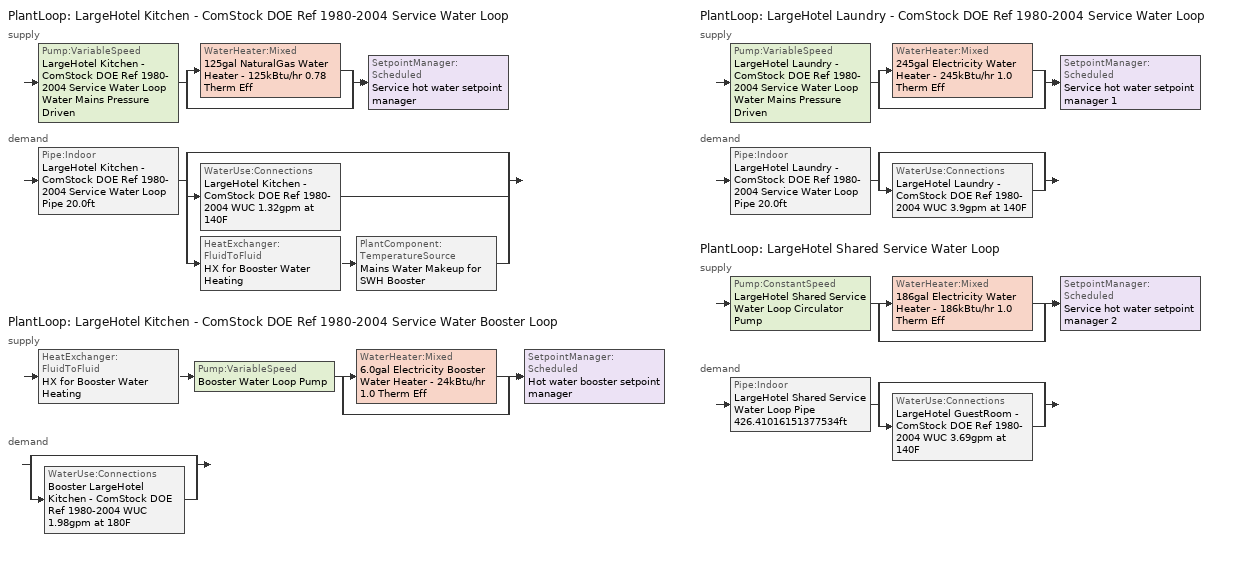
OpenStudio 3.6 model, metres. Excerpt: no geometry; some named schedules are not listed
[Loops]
PlantLoop 'LargeHotel Kitchen - ComStock DOE Ref 1980-2004 Service Water Loop'
 supply: Pump:VariableSpeed 'LargeHotel Kitchen - ComStock DOE Ref 1980-2004 Service Water Loop Water Mains Pressure Driven' > split
  | WaterHeater:Mixed '125gal NaturalGas Water Heater - 125kBtu/hr 0.78 Therm Eff'
  | bypass
  join > SetpointManager:Scheduled 'Service hot water setpoint manager'
 demand: Pipe:Indoor 'LargeHotel Kitchen - ComStock DOE Ref 1980-2004 Service Water Loop Pipe 20.0ft' > split
  | bypass
  | WaterUse:Connections 'LargeHotel Kitchen - ComStock DOE Ref 1980-2004 WUC 1.32gpm at 140F'
  | HeatExchanger:FluidToFluid 'HX for Booster Water Heating' > PlantComponent:TemperatureSource 'Mains Water Makeup for SWH Booster'
PlantLoop 'LargeHotel Kitchen - ComStock DOE Ref 1980-2004 Service Water Booster Loop'
 supply: HeatExchanger:FluidToFluid 'HX for Booster Water Heating' > Pump:VariableSpeed 'Booster Water Loop Pump' > split
  | WaterHeater:Mixed '6.0gal Electricity Booster Water Heater - 24kBtu/hr 1.0 Therm Eff'
  | bypass
  join > SetpointManager:Scheduled 'Hot water booster setpoint manager'
 demand: split
  | bypass
  | WaterUse:Connections 'Booster LargeHotel Kitchen - ComStock DOE Ref 1980-2004 WUC 1.98gpm at 180F'
PlantLoop 'LargeHotel Laundry - ComStock DOE Ref 1980-2004 Service Water Loop'
 supply: Pump:VariableSpeed 'LargeHotel Laundry - ComStock DOE Ref 1980-2004 Service Water Loop Water Mains Pressure Driven' > split
  | WaterHeater:Mixed '245gal Electricity Water Heater - 245kBtu/hr 1.0 Therm Eff'
  | bypass
  join > SetpointManager:Scheduled 'Service hot water setpoint manager 1'
 demand: Pipe:Indoor 'LargeHotel Laundry - ComStock DOE Ref 1980-2004 Service Water Loop Pipe 20.0ft' > split
  | bypass
  | WaterUse:Connections 'LargeHotel Laundry - ComStock DOE Ref 1980-2004 WUC 3.9gpm at 140F'
PlantLoop 'LargeHotel Shared Service Water Loop'
 supply: Pump:ConstantSpeed 'LargeHotel Shared Service Water Loop Circulator Pump' > split
  | WaterHeater:Mixed '186gal Electricity Water Heater - 186kBtu/hr 1.0 Therm Eff'
  | bypass
  join > SetpointManager:Scheduled 'Service hot water setpoint manager 2'
 demand: Pipe:Indoor 'LargeHotel Shared Service Water Loop Pipe 426.41016151377534ft' > split
  | bypass
  | WaterUse:Connections 'LargeHotel GuestRoom - ComStock DOE Ref 1980-2004 WUC 3.69gpm at 140F'
[Construction]
Uninsulated copper pipe 0.75in type L: Copper pipe 0.75in type L
Uninsulated copper pipe 0.75in type L 1: Copper pipe 0.75in type L 1
Uninsulated copper pipe 0.75in type L 2: Copper pipe 0.75in type L 2
[Material] Roughness=Smooth; Thickness {m}=0.001143; Conductivity {W/m-K}=386; Density {kg/m3}=8906.27; Specific Heat {J/kg-K}=385.1856; Thermal Absorptance=0.9; Solar Absorptance=0.7; Visible Absorptance=0.7
Copper pipe 0.75in type L; Copper pipe 0.75in type L 1; Copper pipe 0.75in type L 2
[Sizing:Zone] Zone Cooling Design Supply Air Temperature Input Method=SupplyAirTemperature; Zone Cooling Design Supply Air Temperature {C}=13.8889; Zone Cooling Design Supply Air Temperature Difference {deltaC}=11.11; Zone Heating Design Supply Air Temperature Input Method=SupplyAirTemperature; Zone Heating Design Supply Air Temperature {C}=50; Zone Heating Design Supply Air Temperature Difference {deltaC}=11.11; Zone Cooling Design Supply Air Humidity Ratio {kg-H2O/kg-air}=0.008; Zone Heating Design Supply Air Humidity Ratio {kg-H2O/kg-air}=0.008; Cooling Design Air Flow Method=DesignDay; Heating Design Air Flow Method=DesignDay; Account for Dedicated Outdoor Air System=No; Dedicated Outdoor Air System Control Strategy=NeutralSupplyAir; Dedicated Outdoor Air Low Setpoint Temperature for Design {C}=autosize; Dedicated Outdoor Air High Setpoint Temperature for Design {C}=autosize; Zone Load Sizing Method=Sensible Load Only No Latent Load; Zone Latent Cooling Design Supply Air Humidity Ratio Input Method=HumidityRatioDifference; Zone Cooling Design Supply Air Humidity Ratio Difference {kgWater/kgDryAir}=0.005; Zone Latent Heating Design Supply Air Humidity Ratio Input Method=HumidityRatioDifference; Zone Humidification Design Supply Air Humidity Ratio Difference {kgWater/kgDryAir}=0.005
Zone LargeHotel Banquet A end_a - Story Ground; Zone LargeHotel Banquet B end_a - Story Ground; Zone LargeHotel Banquet C end_a - Story Ground; Zone LargeHotel Banquet A  - Story Ground; Zone LargeHotel Banquet B  - Story Ground; Zone LargeHotel Banquet C  - Story Ground; Zone LargeHotel Laundry A  - Story Ground; Zone LargeHotel Laundry B  - Story Ground; Zone LargeHotel Laundry C  - Story Ground; Zone LargeHotel Storage A  - Story Ground; Zone LargeHotel Storage B  - Story Ground; Zone LargeHotel Storage C  - Story Ground; Zone LargeHotel Kitchen A  - Story Ground; Zone LargeHotel Kitchen B  - Story Ground; Zone LargeHotel Kitchen C  - Story Ground; Zone LargeHotel Retail A  - Story Ground; Zone LargeHotel Retail B  - Story Ground; Zone LargeHotel Retail C  - Story Ground; Zone LargeHotel Mechanical A  - Story Ground; Zone LargeHotel Mechanical B  - Story Ground; Zone LargeHotel Mechanical C  - Story Ground; Zone LargeHotel Cafe A  - Story Ground; Zone LargeHotel Cafe B  - Story Ground; Zone LargeHotel Cafe C  - Story Ground; Zone LargeHotel Lobby A  - Story Ground; Zone LargeHotel Lobby B  - Story Ground; Zone LargeHotel Lobby C  - Story Ground; Zone LargeHotel Lobby A end_b - Story Ground; Zone LargeHotel Lobby B end_b - Story Ground; Zone LargeHotel Lobby C end_b - Story Ground; Zone LargeHotel GuestRoom A end_a - Story Mid; Zone LargeHotel Corridor B end_a - Story Mid; Zone LargeHotel GuestRoom C end_a - Story Mid; Zone LargeHotel GuestRoom A  - Story Mid; Zone LargeHotel Corridor B  - Story Mid; Zone LargeHotel GuestRoom C  - Story Mid; Zone LargeHotel Lobby A  - Story Mid; Zone LargeHotel Lobby B  - Story Mid; Zone LargeHotel Lobby C  - Story Mid; Zone LargeHotel Lobby A end_b - Story Mid; Zone LargeHotel Lobby B end_b - Story Mid; Zone LargeHotel Lobby C end_b - Story Mid; Zone LargeHotel GuestRoom A end_a - Story Mid2; Zone LargeHotel Corridor B end_a - Story Mid2; Zone LargeHotel GuestRoom C end_a - Story Mid2; Zone LargeHotel GuestRoom A  - Story Mid2; Zone LargeHotel Corridor B  - Story Mid2; Zone LargeHotel GuestRoom C  - Story Mid2; Zone LargeHotel GuestRoom A end_b - Story Mid2; Zone LargeHotel Corridor B end_b - Story Mid2; Zone LargeHotel GuestRoom C end_b - Story Mid2; Zone LargeHotel GuestRoom A end_a - Story Mid3; Zone LargeHotel Corridor B end_a - Story Mid3; Zone LargeHotel GuestRoom C end_a - Story Mid3; Zone LargeHotel GuestRoom A  - Story Mid3; Zone LargeHotel Corridor B  - Story Mid3; Zone LargeHotel GuestRoom C  - Story Mid3; Zone LargeHotel GuestRoom A end_b - Story Mid3; Zone LargeHotel Corridor B end_b - Story Mid3; Zone LargeHotel GuestRoom C end_b - Story Mid3; Zone LargeHotel GuestRoom A end_a - Story Top; Zone LargeHotel Corridor B end_a - Story Top; Zone LargeHotel GuestRoom C end_a - Story Top; Zone LargeHotel GuestRoom A  - Story Top; Zone LargeHotel Corridor B  - Story Top; Zone LargeHotel GuestRoom C  - Story Top; Zone LargeHotel GuestRoom A end_b - Story Top; Zone LargeHotel Corridor B end_b - Story Top; Zone LargeHotel GuestRoom C end_b - Story Top
[Zone equipment]
Zone LargeHotel Banquet A end_a - Story Ground: Zone LargeHotel Banquet A end_a - Story Ground PTAC
Zone LargeHotel Banquet B end_a - Story Ground: Zone LargeHotel Banquet B end_a - Story Ground PTAC
Zone LargeHotel Banquet C end_a - Story Ground: Zone LargeHotel Banquet C end_a - Story Ground PTAC
Zone LargeHotel Banquet A  - Story Ground: Zone LargeHotel Banquet A  - Story Ground PTAC
Zone LargeHotel Banquet B  - Story Ground: Zone LargeHotel Banquet B  - Story Ground PTAC
Zone LargeHotel Banquet C  - Story Ground: Zone LargeHotel Banquet C  - Story Ground PTAC
Zone LargeHotel Laundry A  - Story Ground: Zone LargeHotel Laundry A  - Story Ground PTAC
Zone LargeHotel Laundry B  - Story Ground: Zone LargeHotel Laundry B  - Story Ground PTAC
Zone LargeHotel Laundry C  - Story Ground: Zone LargeHotel Laundry C  - Story Ground PTAC
Zone LargeHotel Storage A  - Story Ground: Zone LargeHotel Storage A  - Story Ground PTAC
Zone LargeHotel Storage B  - Story Ground: Zone LargeHotel Storage B  - Story Ground PTAC
Zone LargeHotel Storage C  - Story Ground: Zone LargeHotel Storage C  - Story Ground PTAC
Zone LargeHotel Kitchen A  - Story Ground: Zone LargeHotel Kitchen A  - Story Ground Exhaust Fan, Zone LargeHotel Kitchen A  - Story Ground PTAC
Zone LargeHotel Kitchen B  - Story Ground: Zone LargeHotel Kitchen B  - Story Ground Exhaust Fan, Zone LargeHotel Kitchen B  - Story Ground PTAC
Zone LargeHotel Kitchen C  - Story Ground: Zone LargeHotel Kitchen C  - Story Ground Exhaust Fan, Zone LargeHotel Kitchen C  - Story Ground PTAC
Zone LargeHotel Retail A  - Story Ground: Zone LargeHotel Retail A  - Story Ground PTAC
Zone LargeHotel Retail B  - Story Ground: Zone LargeHotel Retail B  - Story Ground PTAC
Zone LargeHotel Retail C  - Story Ground: Zone LargeHotel Retail C  - Story Ground PTAC
Zone LargeHotel Mechanical A  - Story Ground: Zone LargeHotel Mechanical A  - Story Ground PTAC
Zone LargeHotel Mechanical B  - Story Ground: Zone LargeHotel Mechanical B  - Story Ground PTAC
Zone LargeHotel Mechanical C  - Story Ground: Zone LargeHotel Mechanical C  - Story Ground PTAC
Zone LargeHotel Cafe A  - Story Ground: Zone LargeHotel Cafe A  - Story Ground PTAC
Zone LargeHotel Cafe B  - Story Ground: Zone LargeHotel Cafe B  - Story Ground PTAC
Zone LargeHotel Cafe C  - Story Ground: Zone LargeHotel Cafe C  - Story Ground PTAC
Zone LargeHotel Lobby A  - Story Ground: Zone LargeHotel Lobby A  - Story Ground PTAC
Zone LargeHotel Lobby B  - Story Ground: Zone LargeHotel Lobby B  - Story Ground PTAC
Zone LargeHotel Lobby C  - Story Ground: Zone LargeHotel Lobby C  - Story Ground PTAC
Zone LargeHotel Lobby A end_b - Story Ground: Zone LargeHotel Lobby A end_b - Story Ground PTAC
Zone LargeHotel Lobby B end_b - Story Ground: Zone LargeHotel Lobby B end_b - Story Ground PTAC
Zone LargeHotel Lobby C end_b - Story Ground: Zone LargeHotel Lobby C end_b - Story Ground PTAC
Zone LargeHotel GuestRoom A end_a - Story Mid: Zone LargeHotel GuestRoom A end_a - Story Mid PTAC
Zone LargeHotel Corridor B end_a - Story Mid: Zone LargeHotel Corridor B end_a - Story Mid PTAC
Zone LargeHotel GuestRoom C end_a - Story Mid: Zone LargeHotel GuestRoom C end_a - Story Mid PTAC
Zone LargeHotel GuestRoom A  - Story Mid: Zone LargeHotel GuestRoom A  - Story Mid PTAC
Zone LargeHotel Corridor B  - Story Mid: Zone LargeHotel Corridor B  - Story Mid PTAC
Zone LargeHotel GuestRoom C  - Story Mid: Zone LargeHotel GuestRoom C  - Story Mid PTAC
Zone LargeHotel Lobby A  - Story Mid: Zone LargeHotel Lobby A  - Story Mid PTAC
Zone LargeHotel Lobby B  - Story Mid: Zone LargeHotel Lobby B  - Story Mid PTAC
Zone LargeHotel Lobby C  - Story Mid: Zone LargeHotel Lobby C  - Story Mid PTAC
Zone LargeHotel Lobby A end_b - Story Mid: Zone LargeHotel Lobby A end_b - Story Mid PTAC
Zone LargeHotel Lobby B end_b - Story Mid: Zone LargeHotel Lobby B end_b - Story Mid PTAC
Zone LargeHotel Lobby C end_b - Story Mid: Zone LargeHotel Lobby C end_b - Story Mid PTAC
Zone LargeHotel GuestRoom A end_a - Story Mid2: Zone LargeHotel GuestRoom A end_a - Story Mid2 PTAC
Zone LargeHotel Corridor B end_a - Story Mid2: Zone LargeHotel Corridor B end_a - Story Mid2 PTAC
Zone LargeHotel GuestRoom C end_a - Story Mid2: Zone LargeHotel GuestRoom C end_a - Story Mid2 PTAC
Zone LargeHotel GuestRoom A  - Story Mid2: Zone LargeHotel GuestRoom A  - Story Mid2 PTAC
Zone LargeHotel Corridor B  - Story Mid2: Zone LargeHotel Corridor B  - Story Mid2 PTAC
Zone LargeHotel GuestRoom C  - Story Mid2: Zone LargeHotel GuestRoom C  - Story Mid2 PTAC
Zone LargeHotel GuestRoom A end_b - Story Mid2: Zone LargeHotel GuestRoom A end_b - Story Mid2 PTAC
Zone LargeHotel Corridor B end_b - Story Mid2: Zone LargeHotel Corridor B end_b - Story Mid2 PTAC
Zone LargeHotel GuestRoom C end_b - Story Mid2: Zone LargeHotel GuestRoom C end_b - Story Mid2 PTAC
Zone LargeHotel GuestRoom A end_a - Story Mid3: Zone LargeHotel GuestRoom A end_a - Story Mid3 PTAC
Zone LargeHotel Corridor B end_a - Story Mid3: Zone LargeHotel Corridor B end_a - Story Mid3 PTAC
Zone LargeHotel GuestRoom C end_a - Story Mid3: Zone LargeHotel GuestRoom C end_a - Story Mid3 PTAC
Zone LargeHotel GuestRoom A  - Story Mid3: Zone LargeHotel GuestRoom A  - Story Mid3 PTAC
Zone LargeHotel Corridor B  - Story Mid3: Zone LargeHotel Corridor B  - Story Mid3 PTAC
Zone LargeHotel GuestRoom C  - Story Mid3: Zone LargeHotel GuestRoom C  - Story Mid3 PTAC
Zone LargeHotel GuestRoom A end_b - Story Mid3: Zone LargeHotel GuestRoom A end_b - Story Mid3 PTAC
Zone LargeHotel Corridor B end_b - Story Mid3: Zone LargeHotel Corridor B end_b - Story Mid3 PTAC
Zone LargeHotel GuestRoom C end_b - Story Mid3: Zone LargeHotel GuestRoom C end_b - Story Mid3 PTAC
Zone LargeHotel GuestRoom A end_a - Story Top: Zone LargeHotel GuestRoom A end_a - Story Top PTAC
Zone LargeHotel Corridor B end_a - Story Top: Zone LargeHotel Corridor B end_a - Story Top PTAC
Zone LargeHotel GuestRoom C end_a - Story Top: Zone LargeHotel GuestRoom C end_a - Story Top PTAC
Zone LargeHotel GuestRoom A  - Story Top: Zone LargeHotel GuestRoom A  - Story Top PTAC
Zone LargeHotel Corridor B  - Story Top: Zone LargeHotel Corridor B  - Story Top PTAC
Zone LargeHotel GuestRoom C  - Story Top: Zone LargeHotel GuestRoom C  - Story Top PTAC
Zone LargeHotel GuestRoom A end_b - Story Top: Zone LargeHotel GuestRoom A end_b - Story Top PTAC
Zone LargeHotel Corridor B end_b - Story Top: Zone LargeHotel Corridor B end_b - Story Top PTAC
Zone LargeHotel GuestRoom C end_b - Story Top: Zone LargeHotel GuestRoom C end_b - Story Top PTAC
[Fan:ZoneExhaust] Availability Schedule=HotelLarge Kitchen_Exhaust_SCH; Fan Total Efficiency=0.0660786; Pressure Rise {Pa}=124.544; Flow Fraction Schedule=HotelLarge Kitchen_Exhaust_SCH; System Availability Manager Coupling Mode=Decoupled
Name | Maximum Flow Rate {m3/s}
Zone LargeHotel Kitchen A  - Story Ground Exhaust Fan; Zone LargeHotel Kitchen C  - Story Ground Exhaust Fan | 0.066896
Zone LargeHotel Kitchen B  - Story Ground Exhaust Fan | 0.412412
[WaterUse:Connections] Drain Water Heat Exchanger Type=None; Drain Water Heat Exchanger Destination=Plant
Name | Water Use Equipment Name 1
LargeHotel GuestRoom - ComStock DOE Ref 1980-2004 WUC 3.69gpm at 140F | LargeHotel GuestRoom - ComStock DOE Ref 1980-2004 Service Water Use 3.69gpm at 140F
Booster LargeHotel Kitchen - ComStock DOE Ref 1980-2004 WUC 1.98gpm at 180F | Booster LargeHotel Kitchen - ComStock DOE Ref 1980-2004 Service Water Use 1.98gpm at 180F
LargeHotel Kitchen - ComStock DOE Ref 1980-2004 WUC 1.32gpm at 140F | LargeHotel Kitchen - ComStock DOE Ref 1980-2004 Service Water Use 1.32gpm at 140F
LargeHotel Laundry - ComStock DOE Ref 1980-2004 WUC 3.9gpm at 140F | LargeHotel Laundry - ComStock DOE Ref 1980-2004 Service Water Use 3.9gpm at 140F
[WaterUse:Equipment:Definition] Sensible Fraction Schedule=Fraction Sensible - 0.2; Latent Fraction Schedule=Fraction Latent - 0.05
Name | Peak Flow Rate {m3/s} | Target Temperature Schedule
LargeHotel GuestRoom - ComStock DOE Ref 1980-2004 Service Water Use Def 3.69gpm | 0.000233062 | Mixed Water At Faucet Temp - 140F
Booster LargeHotel Kitchen - ComStock DOE Ref 1980-2004 Service Water Use Def 1.98gpm | 0.000124759 | Mixed Water At Faucet Temp - 180F
LargeHotel Kitchen - ComStock DOE Ref 1980-2004 Service Water Use Def 1.32gpm | 8.31726e-05 | Mixed Water At Faucet Temp - 140F
LargeHotel Laundry - ComStock DOE Ref 1980-2004 Service Water Use Def 3.9gpm | 0.00024575 | Mixed Water At Faucet Temp - 140F
[WaterUse:Equipment]
Name | Water Use Equipment Definition | Flow Rate Fraction Schedule
LargeHotel GuestRoom - ComStock DOE Ref 1980-2004 Service Water Use 3.69gpm at 140F | LargeHotel GuestRoom - ComStock DOE Ref 1980-2004 Service Water Use Def 3.69gpm | HotelLarge GuestRoom_SWH_Sch
Booster LargeHotel Kitchen - ComStock DOE Ref 1980-2004 Service Water Use 1.98gpm at 180F | Booster LargeHotel Kitchen - ComStock DOE Ref 1980-2004 Service Water Use Def 1.98gpm | HotelLarge BLDG_SWH_SCH
LargeHotel Kitchen - ComStock DOE Ref 1980-2004 Service Water Use 1.32gpm at 140F | LargeHotel Kitchen - ComStock DOE Ref 1980-2004 Service Water Use Def 1.32gpm | HotelLarge BLDG_SWH_SCH
LargeHotel Laundry - ComStock DOE Ref 1980-2004 Service Water Use 3.9gpm at 140F | LargeHotel Laundry - ComStock DOE Ref 1980-2004 Service Water Use Def 3.9gpm | HotelLarge LaundryRoom_SWH_Sch_Pre2004
[PlantLoop] Glycol Concentration=0; Load Distribution Scheme=Optimal
Name | Maximum Loop Temperature {C} | Minimum Loop Temperature {C} | Maximum Loop Flow Rate {m3/s} | Plant Loop Volume {m3}
LargeHotel Kitchen - ComStock DOE Ref 1980-2004 Service Water Loop | 60 | 10 | 0.00112283 | 0.13474
LargeHotel Kitchen - ComStock DOE Ref 1980-2004 Service Water Booster Loop |  |  | 0.000124759 | 0.0149711
LargeHotel Laundry - ComStock DOE Ref 1980-2004 Service Water Loop | 60 | 10 | 0.00024575 | 0.02949
LargeHotel Shared Service Water Loop | 60 | 10 | 0.000233062 | 0.0279674
[Sizing:Plant] Loop Type=Heating; Loop Design Temperature Difference {deltaC}=5; Sizing Option=NonCoincident; Zone Timesteps in Averaging Window=1; Coincident Sizing Factor Mode=None
Name | Design Loop Exit Temperature {C}
LargeHotel Kitchen - ComStock DOE Ref 1980-2004 Service Water Loop; LargeHotel Laundry - ComStock DOE Ref 1980-2004 Service Water Loop; LargeHotel Shared Service Water Loop | 60
LargeHotel Kitchen - ComStock DOE Ref 1980-2004 Service Water Booster Loop | 82.2222
[SetpointManager:Scheduled] Control Variable=Temperature
Name | Schedule | Setpoint Node or NodeList
Service hot water setpoint manager | Service Water Loop Temp - 140F | LargeHotel Kitchen - ComStock DOE Ref 1980-2004 Service Water Loop Supply Outlet Node
Hot water booster setpoint manager | Service Water Booster Temp - 180.00000000000006F | LargeHotel Kitchen - ComStock DOE Ref 1980-2004 Service Water Booster Loop Supply Outlet Node
Service hot water setpoint manager 1 | Service Water Loop Temp - 140F | LargeHotel Laundry - ComStock DOE Ref 1980-2004 Service Water Loop Supply Outlet Node
Service hot water setpoint manager 2 | Service Water Loop Temp - 140F | LargeHotel Shared Service Water Loop Supply Outlet Node
[Pump:VariableSpeed] Coefficient 1 of the Part Load Performance Curve=0; Coefficient 2 of the Part Load Performance Curve=3.2485; Coefficient 3 of the Part Load Performance Curve=-4.7443; Coefficient 4 of the Part Load Performance Curve=2.5294; Pump Control Type=Intermittent; Skin Loss Radiative Fraction=0.5; Design Power Sizing Method=PowerPerFlowPerPressure; Design Electric Power per Unit Flow Rate {W/(m3/s)}=348701.1; Design Shaft Power per Unit Flow Rate per Unit Head {W-s/m3-Pa}=1.28205; Design Minimum Flow Rate Fraction=0
Name | Rated Flow Rate {m3/s} | Rated Pump Head {Pa} | Rated Power Consumption {W} | Motor Efficiency | Minimum Flow Rate {m3/s}
LargeHotel Kitchen - ComStock DOE Ref 1980-2004 Service Water Loop Water Mains Pressure Driven | 0.00112283 | 0.001 | 1.74488e-06 | 0.825
Booster Water Loop Pump | 0.000124759 | 0 | 0 | 1 | 0
LargeHotel Laundry - ComStock DOE Ref 1980-2004 Service Water Loop Water Mains Pressure Driven | 0.00024575 | 0.001 | 3.81896e-07 | 0.825
[WaterHeater:Mixed] Deadband Temperature Difference {deltaC}=2; Heater Control Type=Cycle; Off Cycle Parasitic Fuel Consumption Rate {W}=0; Off Cycle Parasitic Heat Fraction to Tank=0; On Cycle Parasitic Fuel Consumption Rate {W}=0; On Cycle Parasitic Heat Fraction to Tank=0; Ambient Temperature Indicator=Schedule; Use Side Effectiveness=1; Source Side Effectiveness=1; Use Side Design Flow Rate {m3/s}=autosize; Source Side Design Flow Rate {m3/s}=autosize; Indirect Water Heating Recovery Time {hr}=1.5; Source Side Flow Control Mode=IndirectHeatPrimarySetpoint
Name | Tank Volume {m3} | Setpoint Temperature Schedule | Maximum Temperature Limit {C} | Heater Maximum Capacity {W} | Heater Fuel Type | Heater Thermal Efficiency | Off Cycle Parasitic Fuel Type | On Cycle Parasitic Fuel Type | Ambient Temperature Schedule | Off Cycle Loss Coefficient to Ambient Temperature {W/K} | On Cycle Loss Coefficient to Ambient Temperature {W/K}
125gal NaturalGas Water Heater - 125kBtu/hr 0.78 Therm Eff | 0.471589 | Service Water Loop Temp - 140F | 60 | 36511 | NaturalGas | 0.78 | NaturalGas | NaturalGas | Water Heater Ambient Temp Schedule - 70.0f | 5.99799 | 5.99799
6.0gal Electricity Booster Water Heater - 24kBtu/hr 1.0 Therm Eff | 0.0227125 | Service Water Booster Temp - 180.00000000000006F | 82.2222 | 7010.11 | Electricity | 1 | Electricity | Electricity | Water Heater Ambient Temp Schedule - 70.0 | 2.26162 | 2.26162
245gal Electricity Water Heater - 245kBtu/hr 1.0 Therm Eff | 0.928936 | Service Water Loop Temp - 140F | 60 | 71919.3 | Electricity | 1 | Electricity | Electricity | Water Heater Ambient Temp Schedule - 70.0f | 4.28264 | 4.28264
186gal Electricity Water Heater - 186kBtu/hr 1.0 Therm Eff | 0.704778 | Service Water Loop Temp - 140F | 60 | 54564.8 | Electricity | 1 | Electricity | Electricity | Water Heater Ambient Temp Schedule - 70.0f | 3.74975 | 3.74975
[WaterHeater:Sizing] Design Mode=PeakDraw; Time Storage Can Meet Peak Draw {hr}=0.538503; Time for Tank Recovery {hr}=0; Nominal Tank Volume for Autosizing Plant Connections {m3}=1
125gal NaturalGas Water Heater - 125kBtu/hr 0.78 Therm Eff; 6.0gal Electricity Booster Water Heater - 24kBtu/hr 1.0 Therm Eff; 245gal Electricity Water Heater - 245kBtu/hr 1.0 Therm Eff; 186gal Electricity Water Heater - 186kBtu/hr 1.0 Therm Eff
[Pipe:Indoor] Environment Type=Schedule; Ambient Temperature Schedule=Temporary Pipe Indoor Ambient Temp 89.6F; Pipe Inside Diameter {m}=0.019939
Name | Construction | Ambient Air Velocity Schedule | Pipe Length {m}
LargeHotel Kitchen - ComStock DOE Ref 1980-2004 Service Water Loop Pipe 20.0ft | Uninsulated copper pipe 0.75in type L | LargeHotel Kitchen - ComStock DOE Ref 1980-2004 Service Water Loop Piping Air Velocity - 0.67mph | 6.096
LargeHotel Laundry - ComStock DOE Ref 1980-2004 Service Water Loop Pipe 20.0ft | Uninsulated copper pipe 0.75in type L 1 | LargeHotel Laundry - ComStock DOE Ref 1980-2004 Service Water Loop Piping Air Velocity - 0.67mph | 6.096
LargeHotel Shared Service Water Loop Pipe 426.41016151377534ft | Uninsulated copper pipe 0.75in type L 2 | LargeHotel Shared Service Water Loop Piping Air Velocity - 0.67mph | 129.97
[HeatExchanger:FluidToFluid]
HX for Booster Water Heating: Loop Demand Side Design Flow Rate {m3/s}=0.000124759; Loop Supply Side Design Flow Rate {m3/s}=0.000124759; Heat Exchange Model Type=Ideal; Heat Exchanger U-Factor Times Area Value {W/K}=152.035; Control Type=UncontrolledOn; Minimum Temperature Difference to Activate Heat Exchanger {deltaC}=0.01; Heat Transfer Metering End Use Type=LoopToLoop; Component Override Cooling Control Temperature Mode=Loop; Sizing Factor=1; Operation Minimum Temperature Limit {C}=0; Operation Maximum Temperature Limit {C}=100
[PlantComponent:TemperatureSource]
Mains Water Makeup for SWH Booster: Design Volume Flow Rate {m3/s}=0.00112283; Temperature Specification Type=Scheduled; Source Temperature {C}=8; Source Temperature Schedule=Mains Water Temperature
[EnergyManagementSystem:Sensor]
Mains_Water_Temp_Sen: Output Variable or Output Meter Index Key=Environment; Output Variable or Output Meter=Site Mains Water Temperature
[EnergyManagementSystem:Actuator]
Mains_Water_Temp_Act: Actuated Component=Mains Water Temperature; Actuated Component Type=Schedule:Constant; Actuated Component Control Type=Schedule Value
[EnergyManagementSystem:Program]
Mains_Water_Prg: SET Mains_Water_Temp_Act = Mains_Water_Temp_Sen
[Pump:ConstantSpeed]
LargeHotel Shared Service Water Loop Circulator Pump: Rated Flow Rate {m3/s}=0.000233062; Rated Pump Head {Pa}=29890.7; Rated Power Consumption {W}=10.82575; Motor Efficiency=0.825; Fraction of Motor Inefficiencies to Fluid Stream=0; Pump Control Type=Intermittent; Design Power Sizing Method=PowerPerFlowPerPressure; Design Electric Power per Unit Flow Rate {W/(m3/s)}=348701.1; Design Shaft Power per Unit Flow Rate per Unit Head {W-s/m3-Pa}=1.28205
[Schedule:Ruleset]
Name | Default Day Schedule | Summer Design Day Schedule | Winter Design Day Schedule
HotelLarge GuestRoom_SWH_Sch | HotelLarge GuestRoom_SWH_Sch Default | HotelLarge GuestRoom_SWH_Sch Summer Design Day | HotelLarge GuestRoom_SWH_Sch Winter Design Day
Fraction Sensible - 0.2 | Fraction Sensible - 0.2 Default
Fraction Latent - 0.05 | Fraction Latent - 0.05 Default
Mixed Water At Faucet Temp - 140F | Mixed Water At Faucet Temp - 140F Default
HotelLarge BLDG_SWH_SCH | HotelLarge BLDG_SWH_SCH Default | HotelLarge BLDG_SWH_SCH Summer Design Day | HotelLarge BLDG_SWH_SCH Winter Design Day
Mixed Water At Faucet Temp - 180F | Mixed Water At Faucet Temp - 180F Default
Service Water Loop Temp - 140F | Service Water Loop Temp - 140F Default
Water Heater Ambient Temp Schedule - 70.0f | Water Heater Ambient Temp Schedule - 70.0f Default
LargeHotel Kitchen - ComStock DOE Ref 1980-2004 Service Water Loop Piping Air Velocity - 0.67mph | LargeHotel Kitchen - ComStock DOE Ref 1980-2004 Service Water Loop Piping Air Velocity - 0.67mph Default
Service Water Booster Temp - 180.00000000000006F | Service Water Booster Temp - 180.00000000000006F Default
Water Heater Ambient Temp Schedule - 70.0 | Water Heater Ambient Temp Schedule - 70.0 Default
HotelLarge LaundryRoom_SWH_Sch_Pre2004 | HotelLarge LaundryRoom_SWH_Sch_Pre2004 Default | HotelLarge LaundryRoom_SWH_Sch_Pre2004 Summer Design Day | HotelLarge LaundryRoom_SWH_Sch_Pre2004 Winter Design Day
LargeHotel Laundry - ComStock DOE Ref 1980-2004 Service Water Loop Piping Air Velocity - 0.67mph | LargeHotel Laundry - ComStock DOE Ref 1980-2004 Service Water Loop Piping Air Velocity - 0.67mph Default
LargeHotel Shared Service Water Loop Piping Air Velocity - 0.67mph | LargeHotel Shared Service Water Loop Piping Air Velocity - 0.67mph Default
[Schedule:Day]
HotelLarge GuestRoom_SWH_Sch Default: Yes, 0, 10, 0.348969, 0, 15, 0.2, 0, 20, 0.347938, 0, 24, 0.191667, 0, 30, 0.346907, 0, 34, 0.183333, 0, 40, 0.345876, 0, 44, 0.175, 0, 49, 0.344845, 0, 54, 0.166667, 0, 59, 0.343814, 1, 4, 0.158333, 1, 9, 0.342784, 1, 15, 0.15, 1, 19, 0.341753, 1, 30, 0.340722, 1, 40, 0.339691, 1, 50, 0.33866, 2, 0, 0.337629, 2, 9, 0.336598, 2, 19, 0.335567, 2, 29, 0.334536, 2, 39, 0.333505, 2, 49, 0.332474, 2, 59, 0.331443, 3, 9, 0.330412, 3, 15, 0.15, 3, 19, 0.329381, 3, 24, 0.158333, 3, 29, 0.328351, 3, 34, 0.166667, 3, 39, 0.32732, 3, 44, 0.175, 3, 49, 0.326289, 3, 54, 0.183333, 3, 59, 0.325258, 4, 4, 0.191667, 4, 9, 0.324227, 4, 15, 0.2, 4, 19, 0.323196, 4, 25, 0.208333, 4, 29, 0.322165, 4, 30, 0.2, 4, 35, 0.216667, 4, 39, 0.321134, 4, 40, 0.208333, 4, 45, 0.225, 4, 49, 0.320103, 4, 50, 0.216667, 4, 55, 0.233333, 5, 0, 0.319072, 5, 5, 0.241667, 5, 10, 0.318041, 5, 15, 0.25, 5, 20, 0.31701, 5, 25, 0.266667, 5, 30, 0.315979, 5, 35, 0.283333, 5, 40, 0.314948, 5, 45, 0.3, 5, 50, 0.313918, 5, 55, 0.316667, 6, 0, 0.312887, 6, 5, 0.333333, 6, 10, 0.311856, 6, 15, 0.35, 6, 20, 0.310825, 6, 25, 0.355848, 6, 30, 0.309794, 6, 35, 0.361696, 6, 40, 0.308763, 6, 45, 0.367544, 6, 50, 0.307732, 6, 55, 0.373392, 7, 0, 0.306701, 7, 5, 0.37924, 7, 10, 0.30567, 7, 15, 0.385088, 7, 20, 0.304639, 7, 25, 0.390936, 7, 30, 0.303608, 7, 35, 0.396784, 7, 40, 0.302577, 7, 45, 0.402632, 7, 50, 0.301546, 7, 55, 0.40848, 8, 0, 0.300515, 8, 5, 0.414327, 8, 10, 0.299485, 8, 15, 0.420175, 8, 20, 0.298454, 8, 25, 0.426023, 8, 30, 0.297423, 8, 35, 0.431871, 8, 40, 0.296392, 8, 45, 0.437719, 8, 50, 0.295361, 8, 54, 0.443567, 9, 0, 0.29433, 9, 4, 0.449415, 9, 10, 0.293299, 9, 14, 0.455263, 9, 20, 0.292268, 9, 24, 0.461111, 9, 30, 0.291237, 9, 34, 0.466959, 9, 39, 0.290206, 9, 44, 0.472807, 9, 49, 0.289175, 9, 54, 0.478655, 9, 59, 0.288144, 10, 4, 0.484503, 10, 9, 0.287113, 10, 14, 0.490351, 10, 19, 0.286082, 10, 24, 0.496199, 10, 29, 0.285052, 10, 34, 0.502047, 10, 39, 0.284021, 10, 44, 0.507895, 10, 49, 0.28299, 10, 54, 0.513743, 10, 59, 0.281959, 11, 4, 0.519591, 11, 9, 0.280928, 11, 14, 0.525439, 11, 19, 0.279897, 11, 24, 0.531287, 11, 29, 0.278866, 11, 34, 0.537135, 11, 39, 0.277835, 11, 44, 0.542982, 11, 49, 0.276804, 11, 54, 0.54883, 11, 59, 0.275773, 12, 4, 0.554678, 12, 9, 0.274742, 12, 14, 0.560526, 12, 19, 0.273711, 12, 24, 0.566374, 12, 29, 0.27268, 12, 34, 0.572222, 12, 39, 0.271649, 12, 44, 0.57807, 12, 49, 0.270619, 12, 54, 0.583918, 12, 59, 0.269588, 13, 4, 0.589766, 13, 9, 0.268557, 13, 14, 0.595614, 13, 19, 0.267526, 13, 22, 0.6, 13, 29, 0.266495, 13, 32, 0.633333, 13, 39, 0.265464, 13, 42, 0.666667, 13, 49, 0.264433, 13, 52, 0.7, 13, 59, 0.263402, 14, 2, 0.733333, 14, 9, 0.262371, 14, 12, 0.766667, 14, 19, 0.26134, 14, 22, 0.8, 14, 29, 0.260309, 14, 32, 0.794152, 14, 39, 0.259278, 14, 42, 0.788304, 14, 49, 0.258247, 14, 52, 0.782456, 14, 59, 0.257216, 15, 2, 0.776608, 15, 9, 0.256186, 15, 12, 0.77076, 15, 19, 0.255155, 15, 22, 0.764912, 15, 29, 0.254124, 15, 32, 0.759064, 15, 39, 0.253093, 15, 42, 0.753216, 15, 49, 0.252062, 15, 52, 0.747368, 15, 59, 0.251031, 16, 2, 0.74152, 16, 9, 0.25, 16, 12, 0.735673, 16, 19, 0.248969, 16, 22, 0.729825, 16, 29, 0.247938, 16, 32, 0.723977, 16, 39, 0.246907, 16, 42, 0.718129, 16, 49, 0.245876, 16, 52, 0.712281, 16, 59, 0.244845, 17, 2, 0.706433, 17, 9, 0.243814, 17, 12, 0.700585, 17, 19, 0.242784, 17, 22, 0.694737, 17, 29, 0.241753, 17, 32, 0.688889, 17, 39, 0.240722, 17, 42, 0.683041, 17, 49, 0.239691, 17, 52, 0.677193, 17, 59, 0.23866, 18, 2, 0.671345, 18, 9, 0.237629, 18, 12, 0.665497, 18, 19, 0.236598, 18, 22, 0.659649, 18, 29, 0.235567, 18, 32, 0.653801, 18, 39, 0.234536, 18, 42, 0.647953, 18, 49, 0.233505, 18, 52, 0.642105, 18, 59, 0.232474, 19, 2, 0.636257, 19, 9, 0.231443, 19, 12, 0.630409, 19, 19, 0.230412, 19, 22, 0.624561, 19, 30, 0.229381, 19, 32, 0.618713, 19, 40, 0.228351, 19, 42, 0.612865, 19, 50, 0.22732, 19, 52, 0.607018, 20, 0, 0.226289, 20, 2, 0.60117, 20, 10, 0.225258, 20, 12, 0.595322, 20, 20, 0.224227, 20, 22, 0.589474, 20, 30, 0.223196, 20, 32, 0.583626, 20, 40, 0.222165, 20, 42, 0.577778, 20, 50, 0.221134, 20, 52, 0.57193, 21, 0, 0.220103, 21, 2, 0.566082, 21, 10, 0.219072, 21, 12, 0.560234, 21, 20, 0.218041, 21, 22, 0.554386, 21, 30, 0.55, 21, 40, 0.525, 21, 50, 0.5, 22, 0, 0.475, 22, 10, 0.45, 22, 20, 0.425, 22, 30, 0.4, 22, 40, 0.383333, 22, 50, 0.366667, 23, 0, 0.35, 23, 10, 0.333333, 23, 20, 0.316667, 23, 30, 0.3, 23, 40, 0.283333, 23, 50, 0.266667, 24, 0, 0.219072
HotelLarge GuestRoom_SWH_Sch Winter Design Day; HotelLarge GuestRoom_SWH_Sch Summer Design Day: 1, 0, 0.2, 4, 0, 0.15, 5, 0, 0.2, 6, 0, 0.25, 7, 0, 0.35, 8, 0, 0.6, 9, 0, 0.8, 10, 0, 0.55, 11, 0, 0.4, 12, 0, 0.3, 17, 0, 0.2, 18, 0, 0.25, 19, 0, 0.3, 22, 0, 0.4, 23, 0, 0.6, 24, 0, 0.35
HotelLarge GuestRoom_SWH_Sch Wkdy Day: Yes, 0, 5, 0.5, 0, 15, 0.475, 0, 25, 0.45, 0, 35, 0.425, 0, 45, 0.4, 1, 45, 0.2, 1, 55, 0.191667, 2, 5, 0.183333, 2, 15, 0.175, 2, 24, 0.166667, 2, 25, 0.533333, 2, 34, 0.158333, 2, 35, 0.566667, 2, 44, 0.15, 2, 45, 0.15, 2, 55, 0.575, 3, 5, 0.55, 3, 15, 0.525, 3, 25, 0.5, 3, 35, 0.475, 3, 45, 0.45, 3, 55, 0.416667, 4, 5, 0.383333, 4, 15, 0.35, 4, 25, 0.316667, 4, 35, 0.283333, 4, 45, 0.15, 4, 55, 0.158333, 5, 5, 0.166667, 5, 15, 0.175, 5, 25, 0.183333, 5, 35, 0.191667, 5, 45, 0.2, 5, 55, 0.225, 6, 5, 0.25, 6, 15, 0.275, 6, 25, 0.3, 6, 35, 0.325, 6, 45, 0.35, 6, 55, 0.391667, 7, 5, 0.433333, 7, 15, 0.475, 7, 25, 0.516667, 7, 35, 0.558333, 7, 45, 0.6, 7, 55, 0.633333, 8, 5, 0.666667, 8, 15, 0.7, 8, 24, 0.733333, 8, 34, 0.766667, 8, 44, 0.8, 8, 45, 0.8, 8, 54, 0.758333, 9, 4, 0.716667, 9, 14, 0.675, 9, 24, 0.633333, 9, 34, 0.591667, 9, 44, 0.55, 9, 45, 0.55, 9, 54, 0.541667, 10, 4, 0.533333, 10, 14, 0.525, 10, 24, 0.516667, 10, 34, 0.508333, 10, 44, 0.5, 10, 54, 0.491667, 11, 4, 0.483333, 11, 14, 0.475, 11, 24, 0.466667, 11, 34, 0.458333, 11, 44, 0.45, 11, 54, 0.441667, 12, 4, 0.433333, 12, 14, 0.425, 12, 24, 0.416667, 12, 34, 0.408333, 12, 44, 0.4, 12, 45, 0.4, 12, 54, 0.383333, 13, 4, 0.366667, 13, 14, 0.35, 13, 24, 0.333333, 13, 34, 0.316667, 13, 44, 0.3, 13, 45, 0.3, 13, 54, 0.283333, 14, 4, 0.266667, 14, 14, 0.25, 14, 24, 0.233333, 14, 34, 0.216667, 14, 44, 0.2, 14, 45, 0.2, 21, 45, 0.2, 21, 55, 0.216667, 22, 5, 0.233333, 22, 15, 0.25, 22, 25, 0.266667, 22, 35, 0.283333, 22, 45, 0.3, 22, 55, 0.341667, 23, 5, 0.383333, 23, 15, 0.425, 23, 25, 0.466667, 23, 35, 0.508333, 23, 45, 0.55, 23, 55, 0.525, 24, 0, 0.5
Fraction Sensible - 0.2 Default: 24, 0, 0.2
Fraction Latent - 0.05 Default: 24, 0, 0.05
Mixed Water At Faucet Temp - 140F Default; Service Water Loop Temp - 140F Default: 24, 0, 60
HotelLarge BLDG_SWH_SCH Default: Yes, 0, 10, 0.200344, 0, 15, 0.25, 0, 20, 0.200687, 0, 24, 0.241667, 0, 30, 0.201031, 0, 34, 0.233333, 0, 40, 0.201375, 0, 44, 0.225, 0, 49, 0.201718, 0, 50, 0.408333, 0, 54, 0.216667, 0, 59, 0.202062, 1, 0, 0.4, 1, 4, 0.208333, 1, 9, 0.202405, 1, 10, 0.391667, 1, 15, 0.2, 1, 19, 0.202749, 1, 20, 0.383333, 1, 30, 0.203093, 1, 40, 0.203436, 1, 50, 0.20378, 2, 0, 0.204124, 2, 9, 0.204467, 2, 10, 0.341667, 2, 19, 0.204811, 2, 20, 0.333333, 2, 29, 0.205155, 2, 30, 0.325, 2, 39, 0.205498, 2, 40, 0.316667, 2, 49, 0.205842, 2, 50, 0.308333, 2, 59, 0.206186, 3, 0, 0.3, 3, 9, 0.206529, 3, 19, 0.206873, 3, 29, 0.207216, 3, 39, 0.20756, 3, 49, 0.207904, 3, 59, 0.208247, 4, 9, 0.208591, 4, 15, 0.2, 4, 19, 0.208935, 4, 25, 0.216667, 4, 29, 0.209278, 4, 30, 0.3, 4, 35, 0.233333, 4, 39, 0.209622, 4, 40, 0.316667, 4, 45, 0.25, 4, 49, 0.209966, 4, 50, 0.333333, 4, 55, 0.266667, 5, 0, 0.210309, 5, 5, 0.283333, 5, 10, 0.210653, 5, 15, 0.3, 5, 20, 0.210997, 5, 25, 0.333333, 5, 30, 0.21134, 5, 35, 0.366667, 5, 40, 0.211684, 5, 45, 0.4, 5, 50, 0.212027, 5, 55, 0.433333, 6, 0, 0.212371, 6, 5, 0.466667, 6, 10, 0.212715, 6, 15, 0.5, 6, 20, 0.213058, 6, 30, 0.213402, 6, 40, 0.213746, 6, 50, 0.214089, 7, 0, 0.214433, 7, 10, 0.214777, 7, 20, 0.21512, 7, 30, 0.215464, 7, 40, 0.215808, 7, 50, 0.216151, 8, 0, 0.216495, 8, 10, 0.216838, 8, 20, 0.217182, 8, 30, 0.217526, 8, 40, 0.217869, 8, 50, 0.218213, 9, 0, 0.218557, 9, 10, 0.2189, 9, 20, 0.219244, 9, 30, 0.219588, 9, 39, 0.219931, 9, 49, 0.220275, 9, 59, 0.220619, 10, 9, 0.220962, 10, 19, 0.221306, 10, 29, 0.221649, 10, 39, 0.221993, 10, 49, 0.222337, 10, 59, 0.22268, 11, 9, 0.223024, 11, 19, 0.223368, 11, 29, 0.223711, 11, 39, 0.224055, 11, 49, 0.224399, 11, 59, 0.224742, 12, 9, 0.225086, 12, 19, 0.22543, 12, 29, 0.225773, 12, 39, 0.226117, 12, 49, 0.22646, 12, 59, 0.226804, 13, 9, 0.227148, 13, 19, 0.227491, 13, 29, 0.227835, 13, 39, 0.228179, 13, 49, 0.228522, 13, 59, 0.228866, 14, 9, 0.22921, 14, 19, 0.229553, 14, 22, 0.5, 14, 29, 0.229897, 14, 32, 0.50117, 14, 39, 0.230241, 14, 42, 0.502339, 14, 49, 0.230584, 14, 52, 0.503509, 14, 59, 0.230928, 15, 2, 0.504678, 15, 9, 0.231271, 15, 12, 0.505848, 15, 19, 0.231615, 15, 22, 0.507018, 15, 29, 0.231959, 15, 32, 0.508187, 15, 39, 0.232302, 15, 42, 0.509357, 15, 49, 0.232646, 15, 52, 0.510526, 15, 59, 0.23299, 16, 2, 0.511696, 16, 9, 0.233333, 16, 12, 0.512865, 16, 19, 0.233677, 16, 22, 0.514035, 16, 29, 0.234021, 16, 32, 0.515205, 16, 39, 0.234364, 16, 42, 0.516374, 16, 49, 0.234708, 16, 52, 0.517544, 16, 59, 0.235052, 17, 2, 0.518713, 17, 9, 0.235395, 17, 12, 0.519883, 17, 19, 0.235739, 17, 22, 0.521053, 17, 29, 0.236082, 17, 32, 0.522222, 17, 39, 0.236426, 17, 42, 0.523392, 17, 49, 0.23677, 17, 52, 0.524561, 17, 59, 0.237113, 18, 2, 0.525731, 18, 9, 0.237457, 18, 12, 0.526901, 18, 19, 0.237801, 18, 22, 0.52807, 18, 29, 0.238144, 18, 32, 0.52924, 18, 39, 0.238488, 18, 42, 0.530409, 18, 49, 0.238832, 18, 52, 0.531579, 18, 59, 0.239175, 19, 2, 0.532749, 19, 9, 0.239519, 19, 12, 0.533918, 19, 19, 0.239863, 19, 22, 0.535088, 19, 30, 0.240206, 19, 32, 0.536257, 19, 40, 0.24055, 19, 42, 0.537427, 19, 50, 0.240893, 19, 52, 0.538596, 20, 0, 0.241237, 20, 2, 0.539766, 20, 10, 0.241581, 20, 12, 0.540936, 20, 20, 0.241924, 20, 22, 0.542105, 20, 30, 0.242268, 20, 32, 0.543275, 20, 40, 0.242612, 20, 42, 0.544444, 20, 50, 0.242955, 20, 52, 0.545614, 21, 0, 0.243299, 21, 2, 0.546784, 21, 10, 0.243643, 21, 12, 0.547953, 21, 20, 0.243986, 21, 22, 0.549123, 21, 30, 0.55, 21, 40, 0.541667, 21, 50, 0.533333, 22, 0, 0.525, 22, 10, 0.516667, 22, 20, 0.508333, 22, 30, 0.5, 22, 40, 0.246735, 22, 50, 0.247079, 23, 0, 0.5, 23, 10, 0.491667, 23, 20, 0.483333, 23, 30, 0.475, 23, 40, 0.466667, 23, 50, 0.458333, 24, 0, 0.238488
HotelLarge BLDG_SWH_SCH Summer Design Day: 1, 0, 0.2, 4, 0, 0.15, 5, 0, 0.2, 6, 0, 0.25, 7, 0, 0.5, 8, 0, 0.6, 9, 0, 0.55, 10, 0, 0.45, 11, 0, 0.4, 12, 0, 0.45, 13, 0, 0.4, 14, 0, 0.35, 17, 0, 0.3, 18, 0, 0.4, 19, 0, 0.55, 20, 0, 0.6, 21, 0, 0.5, 22, 0, 0.55, 23, 0, 0.45, 24, 0, 0.25
HotelLarge BLDG_SWH_SCH SmrDsn|Wkdy Day: Yes, 0, 5, 0.566667, 0, 15, 0.575, 0, 25, 0.583333, 0, 35, 0.591667, 0, 45, 0.6, 0, 55, 0.583333, 1, 5, 0.566667, 1, 15, 0.55, 1, 25, 0.533333, 1, 35, 0.516667, 1, 45, 0.2, 1, 55, 0.191667, 2, 5, 0.183333, 2, 15, 0.175, 2, 24, 0.166667, 2, 25, 0.533333, 2, 34, 0.158333, 2, 35, 0.541667, 2, 44, 0.15, 2, 45, 0.15, 2, 55, 0.533333, 3, 5, 0.516667, 3, 15, 0.5, 3, 25, 0.483333, 3, 35, 0.466667, 3, 45, 0.45, 3, 55, 0.416667, 4, 5, 0.383333, 4, 15, 0.35, 4, 25, 0.316667, 4, 35, 0.283333, 4, 45, 0.15, 4, 55, 0.158333, 5, 5, 0.166667, 5, 15, 0.175, 5, 25, 0.183333, 5, 35, 0.191667, 5, 45, 0.2, 5, 55, 0.208333, 6, 5, 0.216667, 6, 15, 0.225, 6, 25, 0.233333, 6, 35, 0.241667, 6, 45, 0.25, 6, 55, 0.291667, 7, 5, 0.333333, 7, 15, 0.375, 7, 25, 0.416667, 7, 35, 0.458333, 7, 45, 0.5, 7, 55, 0.516667, 8, 5, 0.533333, 8, 15, 0.55, 8, 24, 0.566667, 8, 34, 0.583333, 8, 44, 0.6, 8, 45, 0.6, 8, 54, 0.591667, 9, 4, 0.583333, 9, 14, 0.575, 9, 24, 0.566667, 9, 34, 0.558333, 9, 44, 0.55, 9, 45, 0.55, 9, 54, 0.544444, 10, 4, 0.538889, 10, 14, 0.533333, 10, 24, 0.527778, 10, 34, 0.522222, 10, 44, 0.516667, 10, 54, 0.511111, 11, 4, 0.505556, 11, 14, 0.5, 11, 24, 0.494444, 11, 34, 0.488889, 11, 44, 0.483333, 11, 54, 0.477778, 12, 4, 0.472222, 12, 14, 0.466667, 12, 24, 0.461111, 12, 34, 0.455556, 12, 44, 0.45, 12, 45, 0.45, 12, 54, 0.441667, 13, 4, 0.433333, 13, 14, 0.425, 13, 24, 0.416667, 13, 34, 0.408333, 13, 44, 0.4, 13, 45, 0.4, 13, 54, 0.408333, 14, 4, 0.416667, 14, 14, 0.425, 14, 24, 0.433333, 14, 34, 0.441667, 14, 44, 0.45, 14, 45, 0.45, 14, 54, 0.441667, 15, 4, 0.433333, 15, 14, 0.425, 15, 24, 0.416667, 15, 34, 0.408333, 15, 44, 0.4, 15, 45, 0.4, 15, 54, 0.391667, 16, 4, 0.383333, 16, 15, 0.375, 16, 25, 0.366667, 16, 35, 0.358333, 16, 45, 0.35, 16, 55, 0.341667, 17, 5, 0.333333, 17, 15, 0.325, 17, 25, 0.316667, 17, 35, 0.308333, 17, 45, 0.3, 21, 45, 0.3, 21, 55, 0.316667, 22, 5, 0.333333, 22, 15, 0.35, 22, 25, 0.366667, 22, 35, 0.383333, 22, 45, 0.4, 22, 55, 0.425, 23, 5, 0.45, 23, 15, 0.475, 23, 25, 0.5, 23, 35, 0.525, 23, 45, 0.55, 23, 55, 0.558333, 24, 0, 0.566667
HotelLarge BLDG_SWH_SCH Winter Design Day: 1, 0, 0.2, 4, 0, 0.15, 5, 0, 0.2, 6, 0, 0.25, 7, 0, 0.4, 10, 0, 0.5, 11, 0, 0.45, 13, 0, 0.5, 14, 0, 0.45, 16, 0, 0.4, 17, 0, 0.35, 18, 0, 0.4, 20, 0, 0.55, 21, 0, 0.5, 22, 0, 0.55, 23, 0, 0.4, 24, 0, 0.3
HotelLarge BLDG_SWH_SCH WntrDsn|Sat Day: Yes, 0, 10, 0.299313, 0, 15, 0.2, 0, 20, 0.298625, 0, 24, 0.191667, 0, 30, 0.297938, 0, 34, 0.183333, 0, 40, 0.297251, 0, 44, 0.175, 0, 49, 0.296564, 0, 50, 0.483333, 0, 54, 0.166667, 0, 59, 0.295876, 1, 0, 0.475, 1, 4, 0.158333, 1, 9, 0.295189, 1, 10, 0.466667, 1, 15, 0.15, 1, 19, 0.294502, 1, 20, 0.458333, 1, 30, 0.293814, 1, 40, 0.293127, 1, 50, 0.29244, 2, 0, 0.291753, 2, 9, 0.291065, 2, 10, 0.416667, 2, 19, 0.290378, 2, 20, 0.408333, 2, 29, 0.289691, 2, 30, 0.4, 2, 39, 0.289003, 2, 49, 0.288316, 2, 59, 0.287629, 3, 9, 0.286942, 3, 15, 0.15, 3, 19, 0.286254, 3, 24, 0.158333, 3, 29, 0.285567, 3, 30, 0.4, 3, 34, 0.166667, 3, 39, 0.28488, 3, 40, 0.391667, 3, 44, 0.175, 3, 49, 0.284192, 3, 50, 0.383333, 3, 54, 0.183333, 3, 59, 0.283505, 4, 0, 0.375, 4, 4, 0.191667, 4, 9, 0.282818, 4, 10, 0.366667, 4, 15, 0.2, 4, 19, 0.282131, 4, 20, 0.358333, 4, 25, 0.208333, 4, 29, 0.281443, 4, 30, 0.35, 4, 35, 0.216667, 4, 39, 0.280756, 4, 40, 0.358333, 4, 45, 0.225, 4, 49, 0.280069, 4, 50, 0.366667, 4, 55, 0.233333, 5, 0, 0.279381, 5, 5, 0.241667, 5, 10, 0.278694, 5, 15, 0.25, 5, 20, 0.278007, 5, 25, 0.275, 5, 30, 0.27732, 5, 35, 0.3, 5, 40, 0.276632, 5, 45, 0.325, 5, 50, 0.275945, 5, 55, 0.35, 6, 0, 0.275258, 6, 5, 0.375, 6, 10, 0.27457, 6, 15, 0.4, 6, 20, 0.273883, 6, 25, 0.402339, 6, 30, 0.273196, 6, 35, 0.404678, 6, 40, 0.272509, 6, 45, 0.407018, 6, 50, 0.271821, 6, 55, 0.409357, 7, 0, 0.271134, 7, 5, 0.411696, 7, 10, 0.270447, 7, 15, 0.414035, 7, 20, 0.269759, 7, 25, 0.416374, 7, 30, 0.269072, 7, 35, 0.418713, 7, 40, 0.268385, 7, 45, 0.421053, 7, 50, 0.267698, 7, 55, 0.423392, 8, 0, 0.26701, 8, 5, 0.425731, 8, 10, 0.266323, 8, 15, 0.42807, 8, 20, 0.265636, 8, 25, 0.430409, 8, 30, 0.264948, 8, 35, 0.432749, 8, 40, 0.264261, 8, 45, 0.435088, 8, 50, 0.263574, 8, 54, 0.437427, 9, 0, 0.262887, 9, 4, 0.439766, 9, 10, 0.262199, 9, 14, 0.442105, 9, 20, 0.261512, 9, 24, 0.444444, 9, 30, 0.260825, 9, 34, 0.446784, 9, 39, 0.260137, 9, 44, 0.449123, 9, 49, 0.25945, 9, 54, 0.451462, 9, 59, 0.258763, 10, 4, 0.453801, 10, 9, 0.258076, 10, 14, 0.45614, 10, 19, 0.257388, 10, 24, 0.45848, 10, 29, 0.256701, 10, 34, 0.460819, 10, 39, 0.256014, 10, 44, 0.463158, 10, 49, 0.255326, 10, 54, 0.465497, 10, 59, 0.254639, 11, 4, 0.467836, 11, 9, 0.253952, 11, 14, 0.470175, 11, 19, 0.253265, 11, 24, 0.472515, 11, 29, 0.252577, 11, 34, 0.474854, 11, 39, 0.25189, 11, 44, 0.477193, 11, 49, 0.251203, 11, 54, 0.479532, 11, 59, 0.250515, 12, 4, 0.481871, 12, 9, 0.249828, 12, 14, 0.484211, 12, 19, 0.249141, 12, 24, 0.48655, 12, 29, 0.248454, 12, 34, 0.488889, 12, 39, 0.247766, 12, 44, 0.491228, 12, 49, 0.247079, 12, 54, 0.493567, 12, 59, 0.246392, 13, 4, 0.495906, 13, 9, 0.245704, 13, 14, 0.498246, 13, 19, 0.245017, 13, 22, 0.5, 13, 29, 0.24433, 13, 39, 0.243643, 13, 49, 0.242955, 13, 59, 0.242268, 14, 9, 0.241581, 14, 19, 0.240893, 14, 29, 0.240206, 14, 39, 0.239519, 14, 49, 0.238832, 14, 59, 0.238144, 15, 9, 0.237457, 15, 19, 0.23677, 15, 29, 0.236082, 15, 39, 0.235395, 15, 49, 0.234708, 15, 59, 0.234021, 16, 9, 0.233333, 16, 19, 0.232646, 16, 29, 0.231959, 16, 39, 0.231271, 16, 49, 0.230584, 16, 59, 0.229897, 17, 9, 0.22921, 17, 19, 0.228522, 17, 29, 0.227835, 17, 39, 0.227148, 17, 49, 0.22646, 17, 59, 0.225773, 18, 9, 0.225086, 18, 19, 0.224399, 18, 29, 0.223711, 18, 39, 0.223024, 18, 49, 0.222337, 18, 59, 0.221649, 19, 9, 0.220962, 19, 19, 0.220275, 19, 30, 0.219588, 19, 40, 0.2189, 19, 50, 0.218213, 20, 0, 0.217526, 20, 10, 0.216838, 20, 20, 0.216151, 20, 30, 0.215464, 20, 40, 0.214777, 20, 50, 0.214089, 21, 0, 0.213402, 21, 10, 0.212715, 21, 20, 0.212027, 21, 30, 0.5, 21, 40, 0.491667, 21, 50, 0.483333, 22, 0, 0.475, 22, 10, 0.466667, 22, 20, 0.458333, 22, 30, 0.45, 22, 40, 0.458333, 22, 50, 0.466667, 23, 0, 0.475, 23, 10, 0.483333, 23, 20, 0.491667, 23, 30, 0.5, 23, 40, 0.202405, 23, 50, 0.201718, 24, 0, 0.223024
Mixed Water At Faucet Temp - 180F Default; Service Water Booster Temp - 180.00000000000006F Default: 24, 0, 82.2222
Water Heater Ambient Temp Schedule - 70.0f Default; Water Heater Ambient Temp Schedule - 70.0 Default: 24, 0, 21.1111
LargeHotel Kitchen - ComStock DOE Ref 1980-2004 Service Water Loop Piping Air Velocity - 0.67mph Default; LargeHotel Laundry - ComStock DOE Ref 1980-2004 Service Water Loop Piping Air Velocity - 0.67mph Default; LargeHotel Shared Service Water Loop Piping Air Velocity - 0.67mph Default: 24, 0, 0.3
HotelLarge LaundryRoom_SWH_Sch_Pre2004 Default; autogen HotelLarge LaundryRoom_SWH_Sch_Pre2004 0_day_sch: Yes, 8, 0, 0, 16, 0, 1, 24, 0, 0
HotelLarge LaundryRoom_SWH_Sch_Pre2004 Winter Design Day; HotelLarge LaundryRoom_SWH_Sch_Pre2004 Summer Design Day: 8, 0, 0, 16, 0, 1, 24, 0, 0
[Schedule:Rule]
Schedule Rule 14: Schedule Ruleset=HotelLarge GuestRoom_SWH_Sch; Rule Order=0; Day Schedule=HotelLarge GuestRoom_SWH_Sch Wkdy Day; Apply Monday=Yes; Apply Tuesday=Yes; Apply Wednesday=Yes; Apply Thursday=Yes; Apply Friday=Yes; Date Specification Type=DateRange; Start Month=1; Start Day=1; End Month=12; End Day=31
Schedule Rule 15: Schedule Ruleset=HotelLarge BLDG_SWH_SCH; Rule Order=1; Day Schedule=HotelLarge BLDG_SWH_SCH SmrDsn|Wkdy Day; Apply Monday=Yes; Apply Tuesday=Yes; Apply Wednesday=Yes; Apply Thursday=Yes; Apply Friday=Yes; Date Specification Type=DateRange; Start Month=1; Start Day=1; End Month=12; End Day=31
Schedule Rule 16: Schedule Ruleset=HotelLarge BLDG_SWH_SCH; Rule Order=0; Day Schedule=HotelLarge BLDG_SWH_SCH WntrDsn|Sat Day; Date Specification Type=DateRange; Start Month=1; Start Day=1; End Month=12; End Day=31; Apply Saturday=Yes
autogen HotelLarge LaundryRoom_SWH_Sch_Pre2004 0: Schedule Ruleset=HotelLarge LaundryRoom_SWH_Sch_Pre2004; Rule Order=0; Day Schedule=autogen HotelLarge LaundryRoom_SWH_Sch_Pre2004 0_day_sch; Apply Monday=Yes; Apply Tuesday=Yes; Apply Wednesday=Yes; Apply Thursday=Yes; Apply Friday=Yes; Date Specification Type=SpecificDates; Apply Saturday=Yes; Apply Sunday=Yes; Specific Month 1=1; Specific Day 1=2; Specific Month 2=1; Specific Day 2=3; Specific Month 3=1; Specific Day 3=9; Specific Month 4=1; Specific Day 4=10; Specific Month 5=1; Specific Day 5=16; Specific Month 6=1; Specific Day 6=17; Specific Month 7=1; Specific Day 7=23; Specific Month 8=1; Specific Day 8=24; Specific Month 9=1; Specific Day 9=30; Specific Month 10=1; Specific Day 10=31; Specific Month 11=2; Specific Day 11=6; Specific Month 12=2; Specific Day 12=7; Specific Month 13=2; Specific Day 13=13; Specific Month 14=2; Specific Day 14=14; Specific Month 15=2; Specific Day 15=20; Specific Month 16=2; Specific Day 16=21; Specific Month 17=2; Specific Day 17=27; Specific Month 18=2; Specific Day 18=28; Specific Month 19=3; Specific Day 19=6; Specific Month 20=3; Specific Day 20=7; Specific Month 21=3; Specific Day 21=13; Specific Month 22=3; Specific Day 22=14; Specific Month 23=3; Specific Day 23=20; Specific Month 24=3; Specific Day 24=21; Specific Month 25=3; Specific Day 25=27; Specific Month 26=3; Specific Day 26=28; Specific Month 27=4; Specific Day 27=3; Specific Month 28=4; Specific Day 28=4; Specific Month 29=4; Specific Day 29=10; Specific Month 30=4; Specific Day 30=11; Specific Month 31=4; Specific Day 31=17; Specific Month 32=4; Specific Day 32=18; Specific Month 33=4; Specific Day 33=24; Specific Month 34=4; Specific Day 34=25; Specific Month 35=5; Specific Day 35=1; Specific Month 36=5; Specific Day 36=2; Specific Month 37=5; Specific Day 37=8; Specific Month 38=5; Specific Day 38=9; Specific Month 39=5; Specific Day 39=15; Specific Month 40=5; Specific Day 40=16; Specific Month 41=5; Specific Day 41=22; Specific Month 42=5; Specific Day 42=23; Specific Month 43=5; Specific Day 43=29; Specific Month 44=5; Specific Day 44=30; Specific Month 45=6; Specific Day 45=5; Specific Month 46=6; Specific Day 46=6; Specific Month 47=6; Specific Day 47=12; Specific Month 48=6; Specific Day 48=13; Specific Month 49=6; Specific Day 49=19; Specific Month 50=6; Specific Day 50=20; Specific Month 51=6; Specific Day 51=26; Specific Month 52=6; Specific Day 52=27; Specific Month 53=7; Specific Day 53=3; Specific Month 54=7; Specific Day 54=4; Specific Month 55=7; Specific Day 55=10; Specific Month 56=7; Specific Day 56=11; Specific Month 57=7; Specific Day 57=17; Specific Month 58=7; Specific Day 58=18; Specific Month 59=7; Specific Day 59=24; Specific Month 60=7; Specific Day 60=25; Specific Month 61=7; Specific Day 61=31; Specific Month 62=8; Specific Day 62=1; Specific Month 63=8; Specific Day 63=7; Specific Month 64=8; Specific Day 64=8; Specific Month 65=8; Specific Day 65=14; Specific Month 66=8; Specific Day 66=15; Specific Month 67=8; Specific Day 67=21; Specific Month 68=8; Specific Day 68=22; Specific Month 69=8; Specific Day 69=28; Specific Month 70=8; Specific Day 70=29; Specific Month 71=9; Specific Day 71=4; Specific Month 72=9; Specific Day 72=5; Specific Month 73=9; Specific Day 73=11; Specific Month 74=9; Specific Day 74=12; Specific Month 75=9; Specific Day 75=18; Specific Month 76=9; Specific Day 76=19; Specific Month 77=9; Specific Day 77=25; Specific Month 78=9; Specific Day 78=26; Specific Month 79=10; Specific Day 79=2; Specific Month 80=10; Specific Day 80=3; Specific Month 81=10; Specific Day 81=9; Specific Month 82=10; Specific Day 82=10; Specific Month 83=10; Specific Day 83=16; Specific Month 84=10; Specific Day 84=17; Specific Month 85=10; Specific Day 85=23; Specific Month 86=10; Specific Day 86=24; Specific Month 87=10; Specific Day 87=30; Specific Month 88=10; Specific Day 88=31; Specific Month 89=11; Specific Day 89=6; Specific Month 90=11; Specific Day 90=7; Specific Month 91=11; Specific Day 91=13; Specific Month 92=11; Specific Day 92=14; Specific Month 93=11; Specific Day 93=20; Specific Month 94=11; Specific Day 94=21; Specific Month 95=11; Specific Day 95=27; Specific Month 96=11; Specific Day 96=28; Specific Month 97=12; Specific Day 97=4; Specific Month 98=12; Specific Day 98=5; Specific Month 99=12; Specific Day 99=11; Specific Month 100=12; Specific Day 100=12; Specific Month 101=12; Specific Day 101=18; Specific Month 102=12; Specific Day 102=19; Specific Month 103=12; Specific Day 103=25; Specific Month 104=12; Specific Day 104=26
[Schedule:Constant]
Name | Value
Mains Water Temperature | 10
Temporary Pipe Indoor Ambient Temp 89.6F | 32
